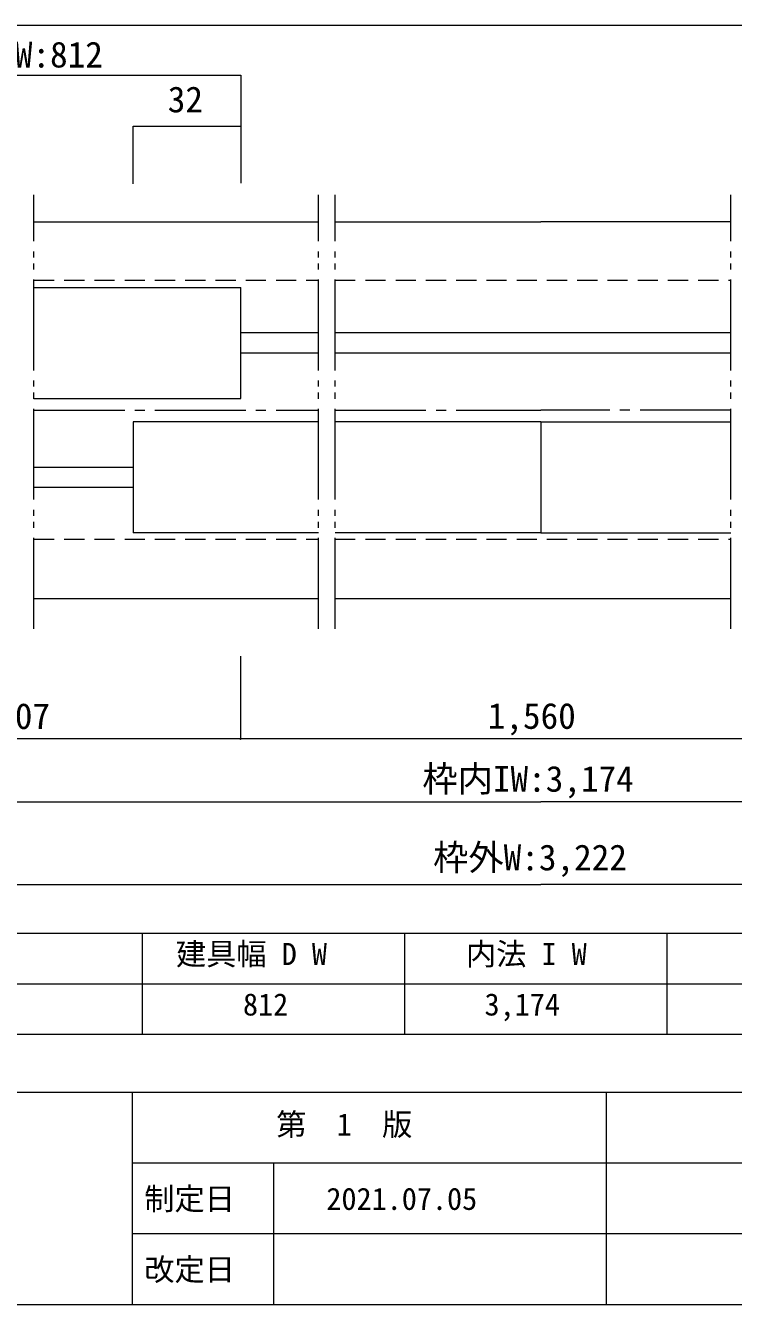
# Model space of a CAD drawing. Units: millimetres on the paper, enlarged 10 times, with parts at other scales. Extents: x -2000 to 2000, y -1385 to 1385.
# Drawn here: x -1296 to -594, y -1385 to -118 of the extents above; entities that cross this region are included whole.
import ezdxf
from ezdxf.enums import TextEntityAlignment as Align

# ---------------------------------------------------------------- set-up
doc = ezdxf.new("R2010")
doc.units = ezdxf.units.MM
doc.header["$LTSCALE"] = 10
for name, pattern in [('CHAIN2', [12, 9, -1, 1, -1]), ('DOUBLE_CHAIN2', [12.8, 9, -1, 0.6, -0.6, 0.6, -1]), ('USER9', [3, 2, -1])]:
    doc.linetypes.add(name, pattern=pattern)
for name, color, linetype, lineweight in [('1-0_H-SYM', 7, 'Continuous', 20), ('1-1_0', 7, 'Continuous', 20), ('2-0_18', 7, 'Continuous', 18)]:
    doc.layers.add(name, color=color, linetype=linetype, lineweight=lineweight)
doc.styles.add('ＭＳ ゴシック', font='')
doc.styles.get('ＭＳ ゴシック').set_extended_font_data('MS Gothic')

msp = doc.modelspace()

# ---------------------------------------------------------------- linework, layer by layer
at = {"layer": '1-0_H-SYM'}
for p, q in [((380, -117.5), (-1950, -117.5)), ((380, -117.5), (-1950, -117.5)), ((380, -117.5), (-1950, -117.5)), ((380, -117.5), (-1950, -117.5)), ((380, -1017.5), (-1950, -1017.5)), ((380, -1017.5), (-1950, -1017.5)), ((380, -1067.5), (-1950, -1067.5)), ((380, -1117.5), (-1950, -1117.5)), ((2000, -1175), (-2000, -1175)), ((2000, -1175), (-2000, -1175)), ((-1190, -1175), (-1190, -1385)), ((-720, -1175), (-720, -1385)), ((2000, -1245), (-1190, -1245)), ((2000, -1245), (-1190, -1245)), ((-1050, -1245), (-1050, -1385)), ((60, -1315), (-1190, -1315)), ((-2000, -1385), (2000, -1385)), ((-2000, -1385), (2000, -1385))]:
    msp.add_line(p, q, dxfattribs=at)
at = {"layer": '1-1_0'}
for p, q in [((380, -117.5), (-1950, -117.5)), ((380, -117.5), (-1950, -117.5)), ((380, -1017.5), (-1950, -1017.5)), ((380, -1017.5), (-1950, -1017.5)), ((-1180, -1017.5), (-1180, -1117.5)), ((-920, -1017.5), (-920, -1117.5)), ((-660, -1017.5), (-660, -1117.5))]:
    msp.add_line(p, q, dxfattribs=at)
at = {"layer": '2-0_18', "color": 4, "lineweight": 9}
for p, q in [((-1504.26, -166.75), (-1082.42, -166.75)), ((-1082.42, -166.75), (-1082.42, -273.54)), ((-1189.09, -217.25), (-1082.42, -217.25)), ((-1189.09, -274.29), (-1189.09, -217.25)), ((-1082.6, -742.54), (-1082.6, -824.5)), ((-98.39, -824.5), (-1487.6, -824.5)), ((-1487.6, -886.85), (-785, -886.85)), ((-98.39, -886.85), (-785, -886.85)), ((-1567.6, -968.86), (-785, -968.86)), ((-18.39, -968.86), (-785, -968.86))]:
    msp.add_line(p, q, dxfattribs=at)
at = {"layer": '2-0_18', "linetype": 'DOUBLE_CHAIN2', "lineweight": 20}
for p, q in [((-1287.41, -715.3), (-1287.41, -285.19)), ((-1005.43, -715.3), (-1005.43, -285.19)), ((-988.77, -715.3), (-988.77, -285.19)), ((-596.47, -715.3), (-596.47, -285.19))]:
    msp.add_line(p, q, dxfattribs=at)
at = {"layer": '2-0_18', "lineweight": 20}
for p, q in [((-1287.41, -312.06), (-1005.43, -312.06)), ((-988.77, -312.06), (-785, -312.06)), ((-596.47, -312.06), (-785, -312.06)), ((-1287.41, -377.06), (-1082.42, -377.06)), ((-1005.43, -422.06), (-1082.42, -422.06)), ((-596.47, -422.06), (-988.77, -422.06)), ((-1005.43, -442.06), (-1082.42, -442.06)), ((-596.47, -442.06), (-988.77, -442.06)), ((-1005.43, -510.39), (-1172.42, -510.39)), ((-785, -510.39), (-988.77, -510.39)), ((-785, -510.39), (-785, -603.73)), ((-785, -510.39), (-596.47, -510.39)), ((-785, -527.06), (-785, -603.73)), ((-785, -527.06), (-785, -603.73)), ((-1189.09, -555.39), (-1287.41, -555.39)), ((-1189.09, -575.39), (-1287.41, -575.39)), ((-1005.43, -620.39), (-1189.09, -620.39)), ((-1005.43, -620.39), (-1172.42, -620.39)), ((-785, -620.39), (-596.47, -620.39)), ((-1287.41, -685.39), (-1005.43, -685.39)), ((-988.77, -685.39), (-596.47, -685.39))]:
    msp.add_line(p, q, dxfattribs=at)
at = {"layer": '2-0_18', "linetype": 'USER9'}
for p, q in [((-1287.41, -369.89), (-1005.43, -369.89)), ((-988.77, -369.89), (-596.47, -369.89)), ((-1287.41, -626.56), (-1005.43, -626.56)), ((-988.77, -626.56), (-596.47, -626.56))]:
    msp.add_line(p, q, dxfattribs=at)
at = {"layer": '2-0_18', "color": 4, "linetype": 'CHAIN2', "lineweight": 9}
for p, q in [((-1287.41, -498.73), (-1005.43, -498.73)), ((-988.77, -498.73), (-785, -498.73)), ((-596.47, -498.73), (-785, -498.73))]:
    msp.add_line(p, q, dxfattribs=at)
at = {"layer": '2-0_18', "lineweight": 20}
for points in [[(-1287.41, -487.06), (-1082.42, -487.06), (-1082.42, -377.06)], [(-1005.43, -510.39), (-1189.09, -510.39), (-1189.09, -620.39)], [(-785, -527.06), (-785, -620.39), (-988.77, -620.39)]]:
    msp.add_lwpolyline(points, dxfattribs=at)
at = {"layer": '2-0_18', "color": 4, "lineweight": 9}
for start, end in [(0, 180), (0, 180), (180, 0), (180, 0)]:
    msp.add_arc((-1082.6, -824.5), 0.521, start, end, dxfattribs=at)

# ---------------------------------------------------------------- texts
at = {"layer": '1-0_H-SYM', "style": 'ＭＳ ゴシック'}
for s, p in [('建具幅 D W', (-1146.7, -1055.24)), ('内法 I W', (-859.13, -1055.24)), ('812', (-1080.17, -1105.25)), ('3,174', (-840.67, -1105.25)), ('第\u30001\u3000版', (-1047.22, -1224.21)), ('制定日', (-1178.11, -1297.92)), ('2021.07.05', (-997.5, -1297.92)), ('改定日', (-1178.11, -1367.92))]:
    msp.add_text(s, height=21.99, dxfattribs=at).set_placement(p, align=Align.BOTTOM_LEFT)
at = {"layer": '2-0_18', "style": 'ＭＳ ゴシック'}
for s, p in [('DW:812', (-1323.82, -166.75)), ('32', (-1154.74, -211.18)), ('807', (-1323.82, -822.42)), ('1,560', (-837.44, -822.21)), ('枠内IW:3,174', (-902.33, -884.56)), ('枠外W:3,222', (-891.67, -962.48))]:
    msp.add_text(s, height=25.66, dxfattribs=at).set_placement(p, align=Align.BOTTOM_LEFT)

doc.saveas('drawing.dxf')
